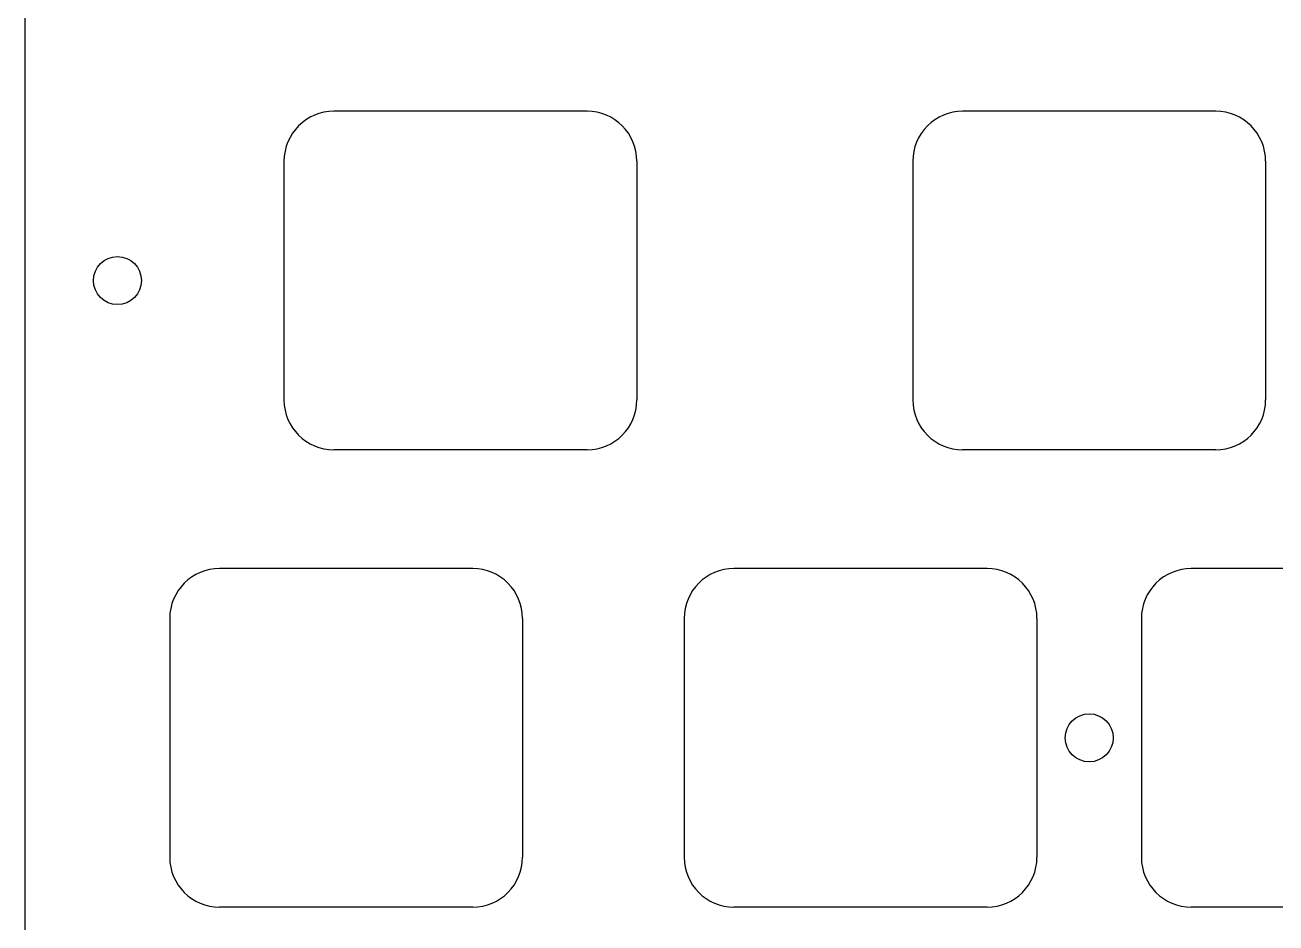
# Model space of a CAD drawing. Header units: millimetres. Extents: x -11 to 340, y -118 to 18.
# Drawn here: x -11 to 41.1, y -88.7 to -51.3 of the extents above; entities that cross this region are included whole.
import ezdxf

# ---------------------------------------------------------------- set-up
doc = ezdxf.new("R2010")
doc.units = ezdxf.units.MM
doc.header["$MEASUREMENT"] = 0
doc.layers.add('BLACK', color=7, linetype='CONTINUOUS')

msp = doc.modelspace()

# ---------------------------------------------------------------- linework, layer by layer
at = {"layer": 'BLACK', "linetype": 'Continuous'}
for p, q in [((-10.995, -109.9925), (-10.995, -45.435)), ((12.41875, -54.8625), (1.868749, -54.8625)), ((28.062501, -54.862502), (28.062501, -54.8625)), ((38.6125, -54.8625), (28.062501, -54.8625)), ((-0.20625, -56.9375), (-0.20625, -66.887501)), ((14.49375, -56.9375), (14.49375, -66.8875)), ((25.987501, -56.9375), (25.987501, -66.8875)), ((40.687501, -56.9375), (40.687501, -66.8875)), ((12.41875, -68.9625), (1.86875, -68.9625)), ((38.612501, -68.9625), (28.0625, -68.9625)), ((38.612501, -68.962501), (38.612501, -68.9625)), ((7.65625, -73.9125), (-2.893751, -73.9125)), ((29.0875, -73.9125), (18.537499, -73.9125)), ((37.587501, -73.912502), (37.587501, -73.9125)), ((48.1375, -73.9125), (37.587501, -73.9125)), ((-4.96875, -75.9875), (-4.96875, -85.937501)), ((9.73125, -75.9875), (9.73125, -85.9375)), ((16.4625, -75.9875), (16.4625, -85.937501)), ((31.1625, -75.9875), (31.1625, -85.9375)), ((35.512501, -75.9875), (35.512501, -85.9375)), ((7.65625, -88.0125), (-2.89375, -88.0125)), ((29.0875, -88.0125), (18.5375, -88.0125)), ((48.137501, -88.0125), (37.5875, -88.0125))]:
    msp.add_line(p, q, dxfattribs=at)
at = {"layer": 'BLACK'}
for centre in [(-7.14375, -61.9125), (33.3375, -80.9625)]:
    msp.add_circle(centre, 1, dxfattribs=at)
for centre, radius, start, end in [((1.868754, -56.937504), 2.075004, 90.0001381, 179.9998896), ((12.41875, -56.9375), 2.075, 0, 90), ((28.0625, -56.9375), 2.074999, 89.9999724, 180), ((38.6125, -56.9375), 2.075, 0, 90), ((1.868752, -66.887498), 2.075002, 180.0000828, 269.9999448), ((12.41875, -66.8875), 2.075, 270, 0), ((28.0625, -66.8875), 2.075, 180, 270), ((38.6125, -66.8875), 2.075001, 270.0000276, 0), ((-2.893746, -75.987504), 2.075004, 90.0001381, 179.9998896), ((7.65625, -75.9875), 2.075, 0, 90), ((18.537504, -75.987504), 2.075004, 90.0001381, 179.9998896), ((29.0875, -75.9875), 2.075, 0, 90), ((37.5875, -75.9875), 2.074999, 89.9999724, 180), ((-2.893748, -85.937498), 2.075002, 180.0000828, 269.9999448), ((7.65625, -85.9375), 2.075, 270, 0), ((18.537502, -85.937498), 2.075002, 180.0000828, 269.9999448), ((29.0875, -85.9375), 2.075, 270, 0), ((37.5875, -85.9375), 2.075, 180, 270)]:
    msp.add_arc(centre, radius, start, end, dxfattribs=at)

doc.saveas('drawing.dxf')
